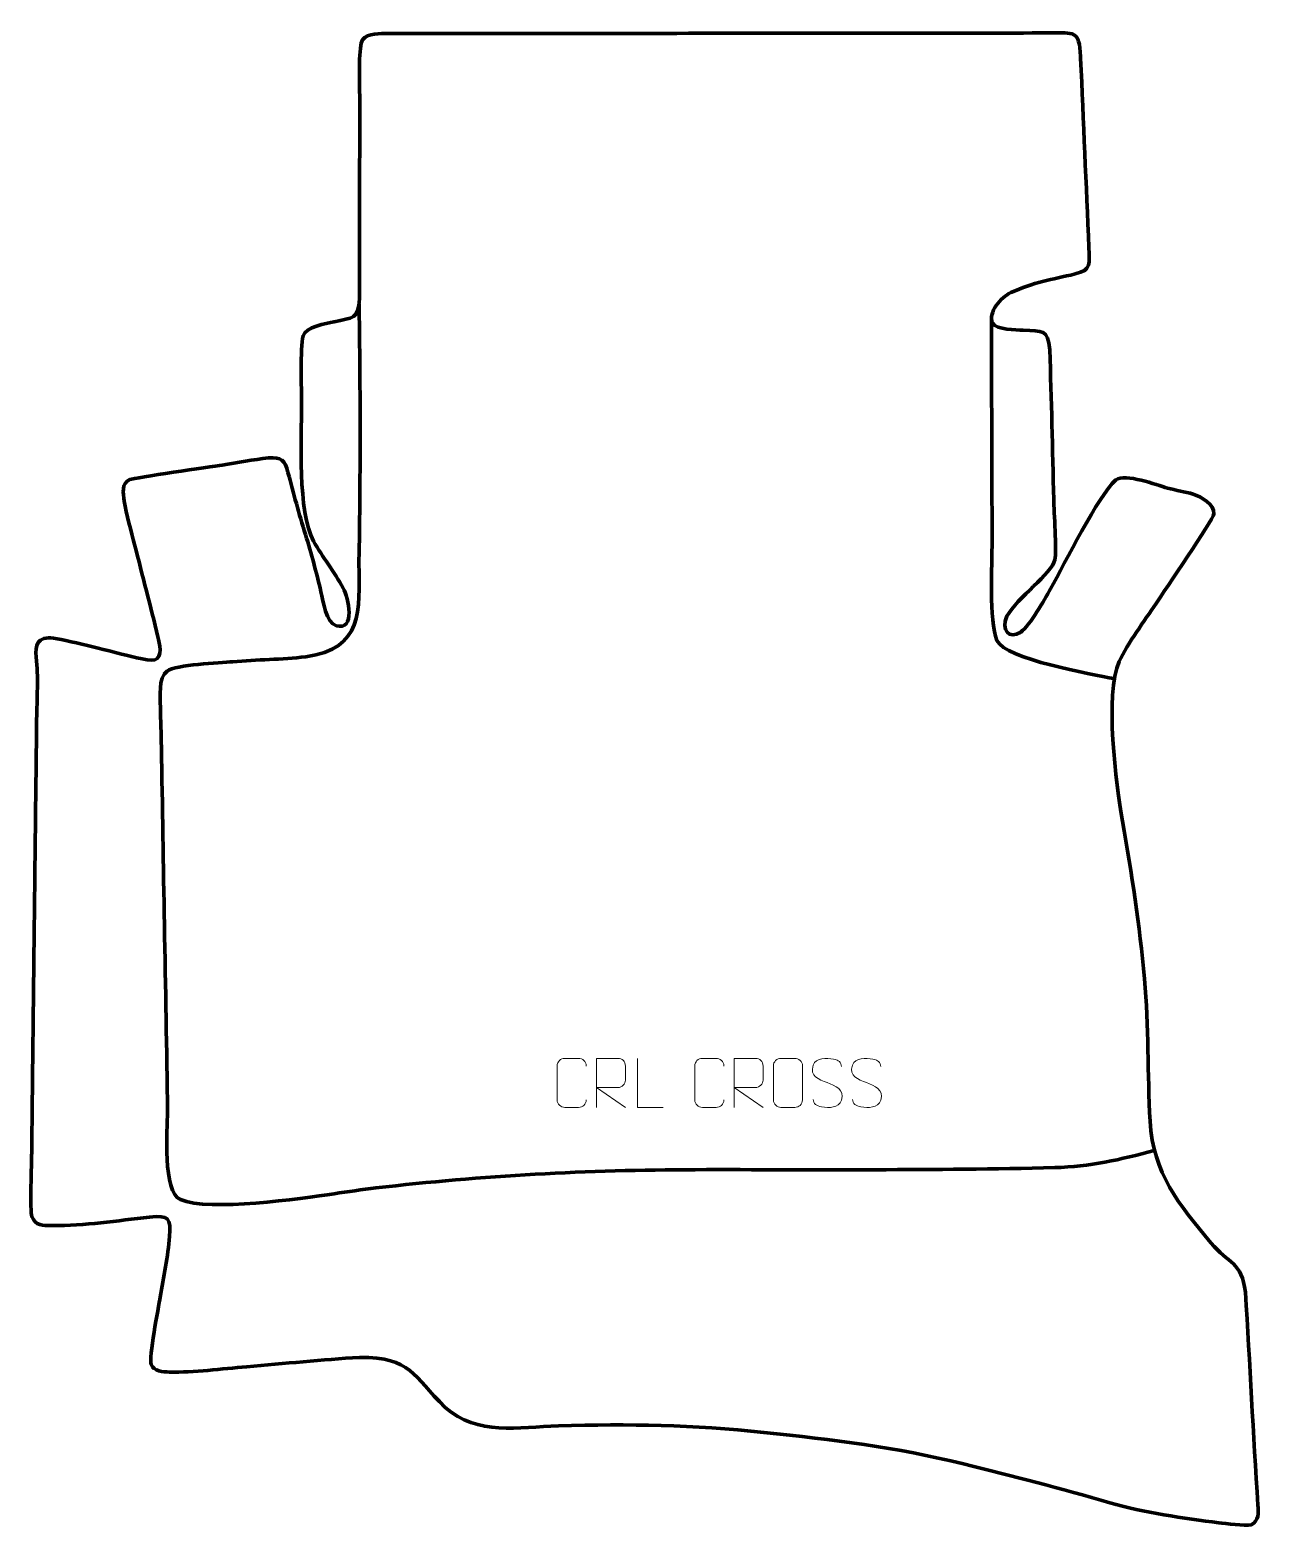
# Model space of a CAD drawing. Header units: millimetres. Extents: x 1359 to 1984, y 158 to 919.
import ezdxf

# ---------------------------------------------------------------- set-up
doc = ezdxf.new("R2010")
doc.units = ezdxf.units.MM
doc.header["$MEASUREMENT"] = 0
doc.layers.add('layer 1', color=7, linetype='Continuous')
doc.layers.add('layer 2', color=7, linetype='Continuous')

msp = doc.modelspace()

# ---------------------------------------------------------------- linework, layer by layer
at = {"layer": 'layer 1', "color": 142, "lineweight": 158}
for points, knots in [([(1526.1261, 779.8129), (1526.1996, 773.4853), (1526.2733, 767.1575), (1526.3469, 760.8299), (1526.3469, 760.8299), (1526.7886, 722.8857), (1526.7078, 685.5674), (1526.0103, 647.6254), (1526.0103, 647.6254), (1526.2394, 623.8922), (1528.2176, 604.3894), (1498.9525, 600.4293), (1498.9525, 600.4293), (1486.7949, 598.8495), (1474.168, 599.005), (1461.7932, 597.8294), (1461.7932, 597.8294), (1455.2476, 597.2759), (1432.6668, 596.4273), (1428.3675, 593.0947), (1428.3675, 593.0947), (1423.8696, 589.6079), (1424.9279, 580.0363), (1425.0239, 574.7016), (1425.0239, 574.7016), (1425.1453, 567.9549), (1425.4005, 561.2126), (1425.5244, 554.4651), (1425.5244, 554.4651), (1426.0407, 524.2916), (1426.5297, 494.1177), (1427.0371, 463.9441), (1427.0371, 463.9441), (1427.5707, 432.2368), (1428.2844, 400.4326), (1428.6388, 368.7352), (1428.6388, 368.7352), (1428.5118, 359.9244), (1426.0386, 328.0889), (1435.1952, 324.1823), (1435.1952, 324.1823), (1449.9219, 317.8991), (1496.565, 324.7495), (1513.3303, 327.1549), (1513.3303, 327.1549), (1520.4247, 328.1728), (1527.5453, 329.2556), (1534.661, 330.1002), (1534.661, 330.1002), (1588.7017, 336.4119), (1642.665, 339.3011), (1697.0632, 339.4076), (1697.0632, 339.4076), (1758.0641, 339.4845), (1819.0477, 338.9328), (1880.0386, 340.457), (1880.0386, 340.457), (1897.7802, 340.9078), (1913.574, 344.4958), (1930.5688, 349.2131)], [0, 0, 0, 0, 0.0625, 0.0625, 0.0625, 0.0625, 0.125, 0.125, 0.125, 0.125, 0.1875, 0.1875, 0.1875, 0.1875, 0.25, 0.25, 0.25, 0.25, 0.3125, 0.3125, 0.3125, 0.3125, 0.375, 0.375, 0.375, 0.375, 0.4375, 0.4375, 0.4375, 0.4375, 0.5, 0.5, 0.5, 0.5, 0.5625, 0.5625, 0.5625, 0.5625, 0.625, 0.625, 0.625, 0.625, 0.6875, 0.6875, 0.6875, 0.6875, 0.75, 0.75, 0.75, 0.75, 0.8125, 0.8125, 0.8125, 0.8125, 0.875, 0.875, 0.875, 0.875, 1, 1, 1, 1]), ([(1910.0952, 589.252), (1899.0352, 591.5681), (1854.8504, 599.0836), (1850.6379, 608.672), (1850.6379, 608.672), (1846.3969, 619.0585), (1848.177, 646.8003), (1848.1418, 659.3641), (1848.1418, 659.3641), (1848.0337, 697.3201), (1847.8792, 735.2718), (1847.8014, 773.2288)], [0, 0, 0, 0, 0.25, 0.25, 0.25, 0.25, 0.5, 0.5, 0.5, 0.5, 1, 1, 1, 1])]:
    msp.add_open_spline(points, degree=3, knots=knots, dxfattribs=at)
at = {"layer": 'layer 2', "color": 242, "lineweight": 158}
msp.add_open_spline([(1893.1275, 905.8135), (1892.5084, 919.3328), (1890.0554, 917.8458), (1877.3185, 917.8034), (1877.3185, 917.8034), (1853.8032, 917.725), (1830.2813, 917.7219), (1806.7654, 917.6997), (1806.7654, 917.6997), (1743.2652, 917.6447), (1679.7649, 917.5897), (1616.2647, 917.5347), (1616.2647, 917.5347), (1590.5608, 917.516), (1564.8164, 917.7035), (1539.1181, 917.4924), (1539.1181, 917.4924), (1535.0792, 917.4592), (1528.3875, 917.5681), (1527.2035, 912.637), (1527.2035, 912.637), (1525.743, 906.5545), (1526.3772, 890.0651), (1526.4432, 882.9913), (1526.4432, 882.9913), (1526.4173, 870.668), (1526.3914, 858.3448), (1526.3654, 846.0215), (1526.3654, 846.0215), (1526.3209, 824.8476), (1526.2642, 803.6732), (1526.2348, 782.4994), (1526.2348, 782.4994), (1525.6957, 771.923), (1522.9687, 773.0672), (1513.3333, 770.8597), (1513.3333, 770.8597), (1509.3198, 769.9401), (1498.7654, 768.2761), (1497.5657, 763.7014), (1497.5657, 763.7014), (1496.0786, 757.0659), (1496.7906, 736.8586), (1496.8322, 728.9662), (1496.8322, 728.9662), (1496.7505, 711.1791), (1494.7927, 674.2552), (1502.908, 659.2356), (1502.908, 659.2356), (1507.5526, 651.0259), (1513.4084, 643.6164), (1518.038, 635.3194), (1518.038, 635.3194), (1520.6593, 630.5463), (1524.4169, 613.3471), (1514.5285, 616.1727), (1514.5285, 616.1727), (1509.1447, 617.7111), (1507.8429, 628.5394), (1506.6683, 633.4813), (1506.6683, 633.4813), (1504.2352, 643.7302), (1501.9867, 652.4929), (1498.8059, 662.5699), (1498.8059, 662.5699), (1495.4456, 673.2561), (1492.7514, 683.3992), (1489.9169, 694.2042), (1489.9169, 694.2042), (1488.3323, 700.2442), (1486.5834, 702.1808), (1480.012, 701.5487), (1480.012, 701.5487), (1472.4948, 700.7571), (1464.0668, 699.1065), (1456.4652, 697.9367), (1456.4652, 697.9367), (1450.6042, 697.036), (1411.7312, 691.5061), (1409.5113, 690.5529), (1409.5113, 690.5529), (1405.0847, 688.6522), (1405.9759, 683.5899), (1406.5865, 679.5421), (1406.5865, 679.5421), (1407.5826, 672.9392), (1410.1971, 664.1077), (1411.8862, 657.4237), (1411.8862, 657.4237), (1415.8368, 641.7972), (1419.9676, 626.1141), (1423.768, 610.463), (1423.768, 610.463), (1424.5106, 607.4046), (1426.4118, 600.0056), (1422.0881, 598.8697), (1422.0881, 598.8697), (1418.5746, 597.9468), (1407.6196, 601.232), (1403.42, 602.2331), (1403.42, 602.2331), (1397.3716, 603.6772), (1372.3327, 610.2512), (1368.1041, 610.0924), (1368.1041, 610.0924), (1360.7043, 609.3599), (1361.4835, 604.1486), (1362.0237, 598.1571), (1362.0237, 598.1571), (1362.878, 588.6827), (1362.1288, 576.4678), (1362.0156, 566.6944), (1362.0156, 566.6944), (1361.9017, 556.8607), (1361.7858, 547.027), (1361.6731, 537.1934), (1361.6731, 537.1934), (1361.5317, 524.8222), (1361.3903, 512.4509), (1361.2489, 500.0796), (1361.2489, 500.0796), (1361.18, 494.0526), (1361.1111, 488.0256), (1361.0422, 481.9985), (1361.0422, 481.9985), (1360.9697, 475.6543), (1360.8972, 469.3101), (1360.8247, 462.9659), (1360.8247, 462.9659), (1360.7667, 457.8905), (1360.7086, 452.8151), (1360.6506, 447.7397), (1360.6506, 447.7397), (1360.5925, 442.6643), (1360.5345, 437.5889), (1360.4765, 432.5135), (1360.4765, 432.5135), (1360.4076, 426.4864), (1360.3388, 420.4595), (1360.2699, 414.4324), (1360.2699, 414.4324), (1360.2191, 409.9915), (1360.1683, 405.5505), (1360.1176, 401.1095), (1360.1176, 401.1095), (1359.9798, 389.0555), (1359.842, 377.0015), (1359.7043, 364.9474), (1359.7043, 364.9474), (1359.639, 359.2375), (1359.5738, 353.5278), (1359.5085, 347.8179), (1359.5085, 347.8179), (1359.4355, 343.1091), (1358.6226, 317.9122), (1359.5604, 315.5747), (1359.5604, 315.5747), (1361.5035, 310.7312), (1364.9858, 311.0863), (1369.7839, 310.9774), (1369.7839, 310.9774), (1386.8469, 310.8493), (1402.7159, 313.4755), (1419.5357, 315.2507), (1419.5357, 315.2507), (1429.4253, 316.2945), (1430.3119, 314.811), (1429.6507, 305.3445), (1429.6507, 305.3445), (1428.9026, 295.5919), (1426.5377, 284.4443), (1424.9022, 274.6163), (1424.9022, 274.6163), (1423.9933, 269.3092), (1418.9793, 243.4983), (1420.2678, 240.3167), (1420.2678, 240.3167), (1421.7364, 236.6901), (1426.1212, 236.5439), (1429.6268, 236.4312), (1429.6268, 236.4312), (1441.9698, 236.1185), (1456.413, 238.1238), (1468.9387, 239.1518), (1468.9387, 239.1518), (1488.0491, 240.7494), (1507.2799, 242.7425), (1526.4075, 243.8968), (1526.4075, 243.8968), (1552.7849, 243.821), (1553.3695, 234.6211), (1569.8597, 218.4759), (1569.8597, 218.4759), (1586.4112, 203.7773), (1607.1955, 208.4844), (1627.4913, 209.0875), (1627.4913, 209.0875), (1663.6451, 210.1281), (1696.0608, 209.5036), (1732.0931, 205.7027), (1732.0931, 205.7027), (1767.352, 201.9814), (1798.9743, 198.2325), (1833.5734, 189.6866), (1833.5734, 189.6866), (1858.5537, 183.4807), (1883.3188, 177.2), (1908.0279, 169.9527), (1908.0279, 169.9527), (1925.0445, 164.9616), (1945.854, 161.9301), (1963.5044, 159.7385), (1963.5044, 159.7385), (1967.1178, 159.2898), (1976.5631, 158.063), (1979.954, 158.7235), (1979.954, 158.7235), (1983.9748, 160.6155), (1983.6696, 164.8532), (1983.4012, 168.7745), (1983.4012, 168.7745), (1980.9619, 204.8422), (1979.3212, 240.9525), (1977.0057, 277.0256), (1977.0057, 277.0256), (1975.215, 292.5786), (1968.4334, 291.5438), (1959.3905, 302.2464), (1959.3905, 302.2464), (1942.9622, 321.9238), (1930.2789, 337.3205), (1928.4838, 364.015), (1928.4838, 364.015), (1927.1542, 388.417), (1928.0038, 412.0671), (1925.6964, 436.588), (1925.6964, 436.588), (1923.0747, 464.0655), (1919.3529, 489.6616), (1914.4905, 516.8108), (1914.4905, 516.8108), (1911.3319, 535.6066), (1905.167, 581.3252), (1912.8224, 597.9539), (1912.8224, 597.9539), (1917.1576, 607.3709), (1925.7002, 618.5735), (1931.5825, 627.5408), (1931.5825, 627.5408), (1935.6798, 633.6999), (1960.4762, 669.713), (1960.964, 673.0575), (1960.964, 673.0575), (1961.6648, 677.8614), (1954.2995, 681.8774), (1950.4788, 683.0939), (1950.4788, 683.0939), (1946.222, 684.4492), (1941.7064, 685.0002), (1937.3687, 686.2267), (1937.3687, 686.2267), (1931.9927, 687.8419), (1915.727, 693.8209), (1911.1288, 690.4345), (1911.1288, 690.4345), (1901.8769, 681.8689), (1885.2572, 648.1279), (1877.8715, 634.9142), (1877.8715, 634.9142), (1874.6446, 629.1407), (1867.7401, 616.7325), (1862.694, 612.8424), (1862.694, 612.8424), (1856.8706, 609.1754), (1852.429, 613.9953), (1855.6944, 620.9739), (1855.6944, 620.9739), (1860.8225, 630.4291), (1878.6552, 642.7151), (1880.0648, 649.6311), (1880.0648, 649.6311), (1881.0736, 654.5806), (1879.6803, 673.9571), (1879.5026, 680.4688), (1879.5026, 680.4688), (1878.8126, 705.7865), (1878.3996, 731.3442), (1877.4496, 756.6234), (1877.4496, 756.6234), (1876.6677, 767.2207), (1873.7705, 765.9807), (1863.9484, 766.5533), (1863.9484, 766.5533), (1860.2715, 766.7677), (1850.5391, 766.6377), (1848.4894, 770.0795), (1848.4894, 770.0795), (1845.7823, 775.9435), (1852.7972, 783.2312), (1857.672, 785.6494), (1857.672, 785.6494), (1869.1993, 791.0967), (1878.3818, 792.1979), (1890.3465, 795.1688), (1890.3465, 795.1688), (1898.8447, 797.2789), (1897.6998, 800.4165), (1897.3644, 808.4735), (1897.3644, 808.4735), (1896.0263, 840.6184), (1894.6417, 872.7215), (1893.1711, 904.8611), (1893.1711, 904.8611), (1893.1711, 904.8611), (1893.1275, 905.8135), (1893.1275, 905.8135)], degree=3, knots=[0, 0, 0, 0, 0.0125, 0.0125, 0.0125, 0.0125, 0.025, 0.025, 0.025, 0.025, 0.0375, 0.0375, 0.0375, 0.0375, 0.05, 0.05, 0.05, 0.05, 0.0625, 0.0625, 0.0625, 0.0625, 0.075, 0.075, 0.075, 0.075, 0.0875, 0.0875, 0.0875, 0.0875, 0.1, 0.1, 0.1, 0.1, 0.1125, 0.1125, 0.1125, 0.1125, 0.125, 0.125, 0.125, 0.125, 0.1375, 0.1375, 0.1375, 0.1375, 0.15, 0.15, 0.15, 0.15, 0.1625, 0.1625, 0.1625, 0.1625, 0.175, 0.175, 0.175, 0.175, 0.1875, 0.1875, 0.1875, 0.1875, 0.2, 0.2, 0.2, 0.2, 0.2125, 0.2125, 0.2125, 0.2125, 0.225, 0.225, 0.225, 0.225, 0.2375, 0.2375, 0.2375, 0.2375, 0.25, 0.25, 0.25, 0.25, 0.2625, 0.2625, 0.2625, 0.2625, 0.275, 0.275, 0.275, 0.275, 0.2875, 0.2875, 0.2875, 0.2875, 0.3, 0.3, 0.3, 0.3, 0.3125, 0.3125, 0.3125, 0.3125, 0.325, 0.325, 0.325, 0.325, 0.3375, 0.3375, 0.3375, 0.3375, 0.35, 0.35, 0.35, 0.35, 0.3625, 0.3625, 0.3625, 0.3625, 0.375, 0.375, 0.375, 0.375, 0.3875, 0.3875, 0.3875, 0.3875, 0.4, 0.4, 0.4, 0.4, 0.4125, 0.4125, 0.4125, 0.4125, 0.425, 0.425, 0.425, 0.425, 0.4375, 0.4375, 0.4375, 0.4375, 0.45, 0.45, 0.45, 0.45, 0.4625, 0.4625, 0.4625, 0.4625, 0.475, 0.475, 0.475, 0.475, 0.4875, 0.4875, 0.4875, 0.4875, 0.5, 0.5, 0.5, 0.5, 0.5125, 0.5125, 0.5125, 0.5125, 0.525, 0.525, 0.525, 0.525, 0.5375, 0.5375, 0.5375, 0.5375, 0.55, 0.55, 0.55, 0.55, 0.5625, 0.5625, 0.5625, 0.5625, 0.575, 0.575, 0.575, 0.575, 0.5875, 0.5875, 0.5875, 0.5875, 0.6, 0.6, 0.6, 0.6, 0.6125, 0.6125, 0.6125, 0.6125, 0.625, 0.625, 0.625, 0.625, 0.6375, 0.6375, 0.6375, 0.6375, 0.65, 0.65, 0.65, 0.65, 0.6625, 0.6625, 0.6625, 0.6625, 0.675, 0.675, 0.675, 0.675, 0.6875, 0.6875, 0.6875, 0.6875, 0.7, 0.7, 0.7, 0.7, 0.7125, 0.7125, 0.7125, 0.7125, 0.725, 0.725, 0.725, 0.725, 0.7375, 0.7375, 0.7375, 0.7375, 0.75, 0.75, 0.75, 0.75, 0.7625, 0.7625, 0.7625, 0.7625, 0.775, 0.775, 0.775, 0.775, 0.7875, 0.7875, 0.7875, 0.7875, 0.8, 0.8, 0.8, 0.8, 0.8125, 0.8125, 0.8125, 0.8125, 0.825, 0.825, 0.825, 0.825, 0.8375, 0.8375, 0.8375, 0.8375, 0.85, 0.85, 0.85, 0.85, 0.8625, 0.8625, 0.8625, 0.8625, 0.875, 0.875, 0.875, 0.875, 0.8875, 0.8875, 0.8875, 0.8875, 0.9, 0.9, 0.9, 0.9, 0.9125, 0.9125, 0.9125, 0.9125, 0.925, 0.925, 0.925, 0.925, 0.9375, 0.9375, 0.9375, 0.9375, 0.95, 0.95, 0.95, 0.95, 0.9625, 0.9625, 0.9625, 0.9625, 0.975, 0.975, 0.975, 0.975, 1, 1, 1, 1], dxfattribs=at)
at = {"layer": 'layer 2', "color": 250, "lineweight": 9}
for points, knots in [([(1641.7043, 374.9106), (1641.5645, 372.5872), (1639.8873, 371.1076), (1637.7396, 371.0968), (1637.7396, 371.0968), (1635.4077, 371.0972), (1633.0758, 371.0972), (1630.7443, 371.0968), (1630.7443, 371.0968), (1628.8193, 370.9914), (1626.8472, 372.8759), (1626.8584, 374.8932), (1626.8584, 374.8932), (1626.8588, 380.6633), (1626.8588, 386.433), (1626.8584, 392.2023), (1626.8584, 392.2023), (1626.8626, 394.3404), (1628.6093, 396.0596), (1630.7617, 396.0461), (1630.7617, 396.0461), (1633.0874, 396.0461), (1635.4135, 396.0461), (1637.7396, 396.0461), (1637.7396, 396.0461), (1639.6862, 396.0816), (1641.6776, 394.5901), (1641.7043, 392.1525)], [0, 0, 0, 0, 0.125, 0.125, 0.125, 0.125, 0.25, 0.25, 0.25, 0.25, 0.375, 0.375, 0.375, 0.375, 0.5, 0.5, 0.5, 0.5, 0.625, 0.625, 0.625, 0.625, 0.75, 0.75, 0.75, 0.75, 1, 1, 1, 1]), ([(1646.9493, 371.0929), (1646.9493, 371.0929), (1646.9493, 396.0464), (1646.9493, 396.0464), (1646.9493, 396.0464), (1650.5441, 396.0464), (1654.1396, 396.0464), (1657.7348, 396.0464), (1657.7348, 396.0464), (1660.0601, 396.0087), (1661.6174, 394.5187), (1661.6133, 392.1523), (1661.6133, 392.1523), (1661.6129, 390.1168), (1661.6129, 387.0574), (1661.6133, 385.0214), (1661.6133, 385.0214), (1661.6068, 383.1459), (1659.7945, 381.2041), (1657.785, 381.185), (1657.785, 381.185), (1657.785, 381.185), (1646.9493, 381.185), (1646.9493, 381.185), (1646.9493, 381.185), (1646.9493, 381.185), (1661.604, 371.0929), (1661.604, 371.0929)], [0, 0, 0, 0, 0.125, 0.125, 0.125, 0.125, 0.25, 0.25, 0.25, 0.25, 0.375, 0.375, 0.375, 0.375, 0.5, 0.5, 0.5, 0.5, 0.625, 0.625, 0.625, 0.625, 0.75, 0.75, 0.75, 0.75, 1, 1, 1, 1]), ([(1680.7558, 371.0928), (1680.7558, 371.0928), (1667.8067, 371.0928), (1667.8067, 371.0928), (1667.8067, 371.0928), (1667.8067, 371.0928), (1667.8067, 396.0464), (1667.8067, 396.0464)], [0, 0, 0, 0, 0.33333333, 0.33333333, 0.33333333, 0.33333333, 1, 1, 1, 1]), ([(1711.7042, 374.9106), (1711.5644, 372.5872), (1709.8872, 371.1076), (1707.7395, 371.0968), (1707.7395, 371.0968), (1705.4076, 371.0972), (1703.0757, 371.0972), (1700.7442, 371.0968), (1700.7442, 371.0968), (1698.8192, 370.9914), (1696.8471, 372.8759), (1696.8583, 374.8932), (1696.8583, 374.8932), (1696.8587, 380.6633), (1696.8587, 386.433), (1696.8583, 392.2023), (1696.8583, 392.2023), (1696.8625, 394.3404), (1698.6092, 396.0596), (1700.7616, 396.0461), (1700.7616, 396.0461), (1703.0873, 396.0461), (1705.4134, 396.0461), (1707.7395, 396.0461), (1707.7395, 396.0461), (1709.6861, 396.0816), (1711.6775, 394.5901), (1711.7042, 392.1525)], [0, 0, 0, 0, 0.125, 0.125, 0.125, 0.125, 0.25, 0.25, 0.25, 0.25, 0.375, 0.375, 0.375, 0.375, 0.5, 0.5, 0.5, 0.5, 0.625, 0.625, 0.625, 0.625, 0.75, 0.75, 0.75, 0.75, 1, 1, 1, 1]), ([(1716.9492, 371.0929), (1716.9492, 371.0929), (1716.9492, 396.0464), (1716.9492, 396.0464), (1716.9492, 396.0464), (1720.544, 396.0464), (1724.1395, 396.0464), (1727.7347, 396.0464), (1727.7347, 396.0464), (1730.06, 396.0087), (1731.6173, 394.5187), (1731.6132, 392.1523), (1731.6132, 392.1523), (1731.6128, 390.1168), (1731.6128, 387.0574), (1731.6132, 385.0214), (1731.6132, 385.0214), (1731.6067, 383.1459), (1729.7944, 381.2041), (1727.7849, 381.185), (1727.7849, 381.185), (1727.7849, 381.185), (1716.9492, 381.185), (1716.9492, 381.185), (1716.9492, 381.185), (1716.9492, 381.185), (1731.6039, 371.0929), (1731.6039, 371.0929)], [0, 0, 0, 0, 0.125, 0.125, 0.125, 0.125, 0.25, 0.25, 0.25, 0.25, 0.375, 0.375, 0.375, 0.375, 0.5, 0.5, 0.5, 0.5, 0.625, 0.625, 0.625, 0.625, 0.75, 0.75, 0.75, 0.75, 1, 1, 1, 1]), ([(1740.7617, 396.0461), (1743.0874, 396.0461), (1745.4135, 396.0461), (1747.7396, 396.0461), (1747.7396, 396.0461), (1749.6862, 396.0817), (1751.6776, 394.5901), (1751.7043, 392.1525), (1751.7043, 392.1525), (1751.7039, 386.4056), (1751.7039, 380.6583), (1751.7043, 374.9106), (1751.7043, 374.9106), (1751.5645, 372.5872), (1749.8873, 371.1076), (1747.7396, 371.0968), (1747.7396, 371.0968), (1745.4077, 371.0972), (1743.0758, 371.0972), (1740.7443, 371.0968), (1740.7443, 371.0968), (1738.8193, 370.9914), (1736.8472, 372.8759), (1736.8584, 374.8932), (1736.8584, 374.8932), (1736.8587, 380.6633), (1736.8587, 386.433), (1736.8584, 392.2023), (1736.8584, 392.2023), (1736.8626, 394.3404), (1738.6093, 396.0596), (1740.7617, 396.0461)], [0, 0, 0, 0, 0.11111111, 0.11111111, 0.11111111, 0.11111111, 0.22222222, 0.22222222, 0.22222222, 0.22222222, 0.33333333, 0.33333333, 0.33333333, 0.33333333, 0.44444444, 0.44444444, 0.44444444, 0.44444444, 0.55555556, 0.55555556, 0.55555556, 0.55555556, 0.66666667, 0.66666667, 0.66666667, 0.66666667, 0.77777778, 0.77777778, 0.77777778, 0.77777778, 1, 1, 1, 1]), ([(1764.2868, 383.7435), (1760.0385, 385.2139), (1755.1304, 387.0097), (1757.1355, 392.53), (1757.1355, 392.53), (1758.639, 396.6699), (1763.8526, 396.2814), (1767.4562, 395.6803), (1767.4562, 395.6803), (1770.3168, 395.2031), (1771.1815, 393.9899), (1771.4921, 391.9058)], [0, 0, 0, 0, 0.25, 0.25, 0.25, 0.25, 0.5, 0.5, 0.5, 0.5, 1, 1, 1, 1]), ([(1784.2868, 383.7435), (1780.0385, 385.2139), (1775.1304, 387.0097), (1777.1355, 392.53), (1777.1355, 392.53), (1778.639, 396.6699), (1783.8526, 396.2814), (1787.4562, 395.6803), (1787.4562, 395.6803), (1790.3168, 395.2031), (1791.1815, 393.9899), (1791.4921, 391.9058)], [0, 0, 0, 0, 0.25, 0.25, 0.25, 0.25, 0.5, 0.5, 0.5, 0.5, 1, 1, 1, 1]), ([(1764.2868, 383.7434), (1768.3054, 382.0967), (1773.3349, 380.2084), (1771.5009, 374.8481), (1771.5009, 374.8481), (1770.0411, 370.5817), (1765.1303, 370.8384), (1761.4042, 371.3931), (1761.4042, 371.3931), (1758.6542, 371.8029), (1757.4333, 373.0164), (1757.0553, 375.1286)], [0, 0, 0, 0, 0.25, 0.25, 0.25, 0.25, 0.5, 0.5, 0.5, 0.5, 1, 1, 1, 1]), ([(1784.2868, 383.7434), (1788.3054, 382.0967), (1793.3349, 380.2084), (1791.5009, 374.8481), (1791.5009, 374.8481), (1790.0411, 370.5817), (1785.1303, 370.8384), (1781.4042, 371.3931), (1781.4042, 371.3931), (1778.6542, 371.8029), (1777.4333, 373.0164), (1777.0553, 375.1286)], [0, 0, 0, 0, 0.25, 0.25, 0.25, 0.25, 0.5, 0.5, 0.5, 0.5, 1, 1, 1, 1])]:
    msp.add_open_spline(points, degree=3, knots=knots, dxfattribs=at)

doc.saveas('drawing.dxf')
